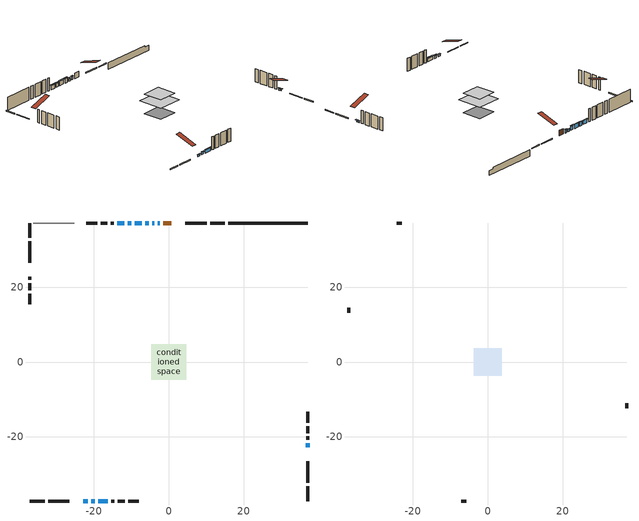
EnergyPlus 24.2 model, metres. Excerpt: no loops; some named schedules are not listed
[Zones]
conditioned space
 floor adiabatic (AdiabaticFloorConstruction): -4.73,-4.73 -4.73,4.73 4.73,4.73 4.73,-4.73 z3.2
 floor foundation (Slab1 construction): -3.7,-3.7 -3.7,3.7 3.7,3.7 3.7,-3.7 z-1.68
 wall outside (RimJoist1 construction): 15.01,37.12 11.04,37.12 / -37.12,-37.12 -33.15,-37.12 / -37.12,37.12 -37.12,33.15 / 37.12,-37.12 37.12,-33.15 z0.76:1.06
 wall outside (RimJoist2 construction): 10.11,37.12 4.45,37.12 / -32.22,-37.12 -26.56,-37.12 / -37.12,32.22 -37.12,26.56 / 37.12,-32.22 37.12,-26.56 z0.76:1.06
 wall outside (AdiabaticWallConstruction 1): 0.69,37.12 -1.42,37.12 z0.76:2.79
 wall outside (AdiabaticWallConstruction): -2.35,37.12 -2.91,37.12 z0.76:1.98; -22.81,-37.12 -21.64,-37.12 / 37.12,-22.81 37.12,-21.64 z0.76:1.32; -3.83,37.12 -4.4,37.12 z0.76:1.62; -5.32,37.12 -6.34,37.12 z0.76:2.39; -7.27,37.12 -9.1,37.12 z0.76:2.34; -10.02,37.12 -10.94,37.12 / -11.87,37.12 -13.7,37.12 z0.76:2.18; -20.71,-37.12 -19.79,-37.12 z0.76:1.73; -18.86,-37.12 -16.32,-37.12 z0.76:1.93
 wall outside (Wall1 construction): -14.63,37.12 -15.44,37.12 / -15.39,-37.12 -14.58,-37.12 / -37.12,22.8 -37.12,21.99 / 37.12,-20.71 37.12,-19.89 z0.76:5.64
 wall outside (Wall3 construction): -16.37,37.12 -18.21,37.12 / -13.65,-37.12 -11.81,-37.12 / -37.12,21.06 -37.12,19.22 / 37.12,-18.96 37.12,-17.12 z0.76:5.64
 wall outside (Wall4 construction): -19.14,37.12 -22,37.12 / -10.88,-37.12 -8.02,-37.12 / -37.12,18.29 -37.12,15.43 / 37.12,-16.19 37.12,-13.33 z0.76:5.64
 wall foundation (FoundationWall1 construction): 15.94,37.12,-1.68 15.94,37.12,0.76 35,37.12,0.76 35,37.12,0.15 37.12,37.12,0.15 37.12,37.12,-1.68
 wall adiabatic (Wall6 construction): -25.27,37.12 -36.19,37.12 z0.76:5.64
 window (WindowConstruction 5): -2.35,37.12 -2.91,37.12 z0.76:1.98
 window (WindowConstruction 8): -22.8,-37.12 -21.64,-37.12 z0.76:1.32
 window (WindowConstruction 9): 37.12,-22.8 37.12,-21.64 z0.76:1.32
 window (WindowConstruction 6): -3.84,37.12 -4.39,37.12 z0.76:1.62
 window (WindowConstruction 7): -5.32,37.12 -6.34,37.12 z0.76:2.38
 window (WindowConstruction): -7.27,37.12 -9.1,37.12 z0.76:2.34
 window (WindowConstruction 1): -10.02,37.12 -10.94,37.12 z0.76:2.18
 window (WindowConstruction 2): -11.87,37.12 -13.7,37.12 z0.76:2.18
 window (WindowConstruction 3): -20.71,-37.12 -19.79,-37.12 z0.76:1.73
 window (WindowConstruction 4): -18.86,-37.12 -16.32,-37.12 z0.76:1.93
 door (Door): 0.69,37.12 -1.42,37.12 z0.76:2.79
 ceiling adiabatic (AdiabaticFloorConstruction): 4.73,-4.73 4.73,4.73 -4.73,4.73 -4.73,-4.73 z3.2
attic - vented
 floor to conditioned space (Floor1 construction Reversed): -3.7,-3.7 -3.7,3.7 3.7,3.7 3.7,-3.7 z5.64
 wall outside (Wall5 construction): -22.93,37.12 -24.34,37.12 / -7.09,-37.12 -5.68,-37.12 / -37.12,14.5 -37.12,13.09 / 37.12,-12.4 37.12,-10.99 z0.76:5.64
 roof outside (Roof1 construction): 1.62,37.12,5.64 1.62,29.91,8.04 3.52,29.91,8.04 3.52,37.12,5.64; -23.73,-37.12,5.64 -23.73,-29.91,8.04 -25.63,-29.91,8.04 -25.63,-37.12,5.64; -37.12,23.73,5.64 -29.91,23.73,8.04 -29.91,25.63,8.04 -37.12,25.63,5.64; 37.12,-23.73,5.64 29.91,-23.73,8.04 29.91,-25.63,8.04 37.12,-25.63,5.64
shading: -3.11,37.12 -2.15,37.12 -2.15,37.53 -3.11,37.53 z2.18; -21.44,-37.12 -23.01,-37.12 -23.01,-37.53 -21.44,-37.53 z1.52; 37.12,-21.44 37.12,-23.01 37.53,-23.01 37.53,-21.44 z1.52; -4.59,37.12 -3.63,37.12 -3.63,37.53 -4.59,37.53 z1.82; -6.54,37.12 -5.12,37.12 -5.12,37.53 -6.54,37.53 z2.59; -9.3,37.12 -7.07,37.12 -7.07,37.53 -9.3,37.53 z2.54; -11.14,37.12 -9.82,37.12 -9.82,37.53 -11.14,37.53 z2.38; -13.9,37.12 -11.67,37.12 -11.67,37.53 -13.9,37.53 z2.38; -19.59,-37.12 -20.91,-37.12 -20.91,-37.53 -19.59,-37.53 z1.93; -16.12,-37.12 -19.07,-37.12 -19.07,-37.53 -16.12,-37.53 z2.13
[Building]
Building 1: Terrain=Suburbs
[Site:Location]
Quebec Intl AP_QC: Latitude {deg}=46.8; Longitude {deg}=-71.38; Time Zone {hr}=-5; Elevation {m}=74; Keep Site Location Information=Yes
[Site:GroundTemperature:Shallow]
0.0108218, -2.24938, -2.43038, -1.3578, 2.94801, 7.23376, 10.9493, 13.303, 13.5029, 11.5886, 7.96783, 3.81355
[Site:WaterMainsTemperature]
Calculation Method=Schedule; Temperature Schedule=mains temperature schedule
[Material] Roughness=Rough; Thermal Absorptance=0.9
Name | Thickness {m} | Conductivity {W/m-K} | Density {kg/m3} | Specific Heat {J/kg-K} | Solar Absorptance | Visible Absorptance
asphalt or fiberglass shingles | 0.00635 | 0.162714 | 1121.4 | 1465.45 | 0.4 | 0.4
ceiling loosefill ins | 0.169333 | 0.0480833 | 16.02 | 1046.75 | 0.7 | 0.7
ceiling stud and cavity | 0.1397 | 0.107503 | 65.682 | 1177.47 | 0.7 | 0.7
concrete 4.0 in. | 0.1016 | 1.803125 | 2242.8 | 837.4 | 0.7 | 0.7
concrete 8.0 in. | 0.2032 | 1.803125 | 2242.8 | 837.4 | 0.7 | 0.7
door material | 0.04445 | 0.0451087 | 512.64 | 1214.23 | 0.7 | 0.7
exterior vertical ins | 0.0536725 | 0.029427 | 32.04 | 1214.23 | 0.7 | 0.7
floor covering | 0.0127 | 0.0433444 | 54.468 | 1339.84 | 0.6 | 0.6
floor rigid ins; wall rigid ins 2 | 0.512978 | 0.029427 | 32.04 | 1214.23 | 0.7 | 0.7
floor stud and cavity | 0.1397 | 1.75129 | 37.0049 | 1207.88 | 0.7 | 0.7
furniture material conditioned space 1 | 0.1524 | 0.115458 | 640.8 | 1214.23 | 0.6 | 0.6
gypsum board | 0.0127 | 0.160291 | 801 | 837.4 | 0.6 | 0.6
gypsum board 1 | 0.0127 | 0.160291 | 801 | 837.4 | 0.7 | 0.7
osb sheathing 0.5 in. | 0.0127 | 0.115458 | 512.64 | 1214.23 | 0.7 | 0.7
osb sheathing 0.75 in. | 0.01905 | 0.115458 | 512.64 | 1214.23 | 0.7 | 0.7
osb sheathing 2.0 in. | 0.0508 | 0.115458 | 512.64 | 1214.23 | 0.7 | 0.7
rim joist rigid ins; wall rigid ins | 0.051816 | 0.029427 | 32.04 | 1214.23 | 0.7 | 0.7
rim joist stud and cavity | 0.0508 | 0.0380818 | 125.044 | 1163.47 | 0.6 | 0.6
wall rigid ins 1 | 0.051816 | 0.029427 | 32.04 | 1214.23 | 0.4 | 0.4
wall stud and cavity | 0.1397 | 0.125338 | 139.0536 | 1170.24 | 0.7 | 0.7
wall stud and cavity 1 | 0.1397 | 0.148854 | 139.0536 | 1170.24 | 0.7 | 0.7
wall stud and cavity 2 | 0.1397 | 0.14747 | 139.0536 | 1170.24 | 0.7 | 0.7
wall stud and cavity 3 | 0.0889 | 6.9971 | 50.32683 | 1063.81 | 0.6 | 0.6
wall stud and cavity 4 | 0.1397 | 0.125826 | 139.0536 | 1170.24 | 0.7 | 0.7
wall stud and cavity 5 | 0.0889 | 0.380278 | 52.3479 | 1209.89 | 0.7 | 0.7
wall stud and cavity 6 | 0.0889 | 0.391764 | 83.0341 | 1211.67 | 0.7 | 0.7
wood siding | 0.0254 | 0.102417 | 544.68 | 1172.36 | 0.4 | 0.4
wood siding 1 | 0.00254 | 0.102417 | 544.68 | 1172.36 | 0.4 | 0.4
wood siding 2; wood siding 3; wood siding 4 | 0.0254 | 0.102417 | 544.68 | 1172.36 | 0.7 | 0.7
[WindowMaterial:SimpleGlazingSystem]
Name | U-Factor {W/m2-K} | Solar Heat Gain Coefficient
WindowMaterial | 3.7577 | 0.71
WindowMaterial 1 | 4.23181 | 0.68
WindowMaterial 2 | 3.81051 | 0.7
WindowMaterial 3 | 4.47597 | 0.67
WindowMaterial 4 | 4.11144 | 0.69
WindowMaterial 5 | 5.14654 | 0.63
WindowMaterial 6 | 5.50028 | 0.61
WindowMaterial 7 | 4.33061 | 0.68
WindowMaterial 8 | 5.184014 | 0.63
[Construction]
AdiabaticFloorConstruction: floor stud and cavity, floor rigid ins, osb sheathing 0.75 in., floor covering
AdiabaticWallConstruction: wood siding 3, wall rigid ins 2, wall stud and cavity 5, gypsum board
AdiabaticWallConstruction 1: wood siding 4, wall rigid ins 2, wall stud and cavity 5, gypsum board
Door: door material
Floor1 construction Reversed: gypsum board, ceiling stud and cavity, ceiling loosefill ins
FoundationWall1 construction: concrete 8.0 in., gypsum board 1
furniture construction conditioned space 1: furniture material conditioned space 1
PartitionWallConstruction: gypsum board, wall stud and cavity 6, gypsum board
RimJoist1 construction; RimJoist2 construction: wood siding 2, rim joist rigid ins, osb sheathing 2.0 in., rim joist stud and cavity
Roof1 construction: asphalt or fiberglass shingles
Slab1 construction: concrete 4.0 in.
Wall1 construction: wood siding, wall rigid ins, osb sheathing 0.5 in., wall stud and cavity, gypsum board
Wall3 construction: wood siding, wall rigid ins, osb sheathing 0.5 in., wall stud and cavity 1, gypsum board
Wall4 construction: wood siding, wall rigid ins, osb sheathing 0.5 in., wall stud and cavity 2, gypsum board
Wall5 construction: wood siding 1, wall stud and cavity 3
Wall6 construction: wall rigid ins 1, osb sheathing 0.5 in., wall stud and cavity 4, gypsum board
WindowConstruction: WindowMaterial
WindowConstruction 1: WindowMaterial 1
WindowConstruction 2: WindowMaterial 2
WindowConstruction 3: WindowMaterial 3
WindowConstruction 4: WindowMaterial 4
WindowConstruction 5: WindowMaterial 5
WindowConstruction 6: WindowMaterial 6
WindowConstruction 7: WindowMaterial 7
WindowConstruction 8; WindowConstruction 9: WindowMaterial 8
[Zone] Multiplier=1; Part of Total Floor Area=Yes
Name | Volume {m3}
attic - vented | 21.3864
conditioned space | 426
[Space]
Name | Zone | Volume {m3}
attic - vented 1 | attic - vented | 21.3864
conditioned space 1 | conditioned space | 426
[ZoneInfiltration:EffectiveLeakageArea]
infil attic - vented 1: Zone or Space=attic - vented 1; Schedule=Always On Discrete; Effective Air Leakage Area {cm2}=2023.75; Stack Coefficient=0.000506269; Wind Coefficient=1.52023e-05
[ZoneMixing]
whole house fan mix: Zone or Space=attic - vented; Schedule=Always On Continuous; Design Flow Rate Calculation Method=Flow/Zone; Design Flow Rate {m3/s}=0; Source Zone or Space=conditioned space
[SurfaceProperty:ExposedFoundationPerimeter]
Slab1: Exposed Perimeter Calculation Method=TotalExposedPerimeter; Total Exposed Perimeter {m}=21.184
[InternalMass] Zone or ZoneList=conditioned space; Space or SpaceList=conditioned space 1
Name | Construction | Surface Area {m2}
furniture mass conditioned space 1 | furniture construction conditioned space 1 | 57.6955
partition wall mass | PartitionWallConstruction | 144.239
[Lights]
interior lighting: Zone or ZoneList or Space or SpaceList=conditioned space 1; Schedule=interior lighting schedule; Design Level Calculation Method=LightingLevel; Lighting Level {W}=343.2; Return Air Fraction=0; Fraction Radiant=0.6; Fraction Visible=0.2; Fraction Replaceable=1
[People]
occupants: Zone or ZoneList or Space or SpaceList=conditioned space 1; Number of People Schedule=occupants schedule; Number of People Calculation Method=People; Number of People=3; Fraction Radiant=0.314171; Sensible Heat Fraction=0.56303; Activity Level Schedule=occupants activity schedule; Carbon Dioxide Generation Rate {m3/s-W}=0; Enable ASHRAE 55 Comfort Warnings=No; Mean Radiant Temperature Calculation Type=EnclosureAveraged
[ElectricEquipment] Zone or ZoneList or Space or SpaceList=conditioned space 1; Design Level Calculation Method=EquipmentLevel
Name | Schedule | Design Level {W} | Fraction Latent | Fraction Radiant | Fraction Lost
clothes dryer | clothes dryer schedule | 140.772 | 0.015 | 0.081 | 0.85
clothes washer | clothes washer schedule | 32.1985 | 0.03 | 0.162 | 0.7
cooking range | cooking range schedule | 208.969 | 0.08 | 0.432 | 0.2
dishwasher | dishwasher schedule | 66.8632 | 0.3 | 0.18 | 0.4
fridge | fridge schedule | 72.9452 | 0 | 0.6 | 0
mech vent bath fan 0 | mech vent bath fan 0 schedule | 50.2 | 0 | 0 | 1
mech vent bath fan 1 | mech vent bath fan 1 schedule | 50.2 | 0 | 0 | 1
mech vent house fan | mech vent house fan schedule | 0 | 0 | 0 | 1
mech vent house fan cfis | mech vent house fan cfis schedule | 0 | 0 | 0 | 0
mech vent range fan 0 | mech vent range fan 0 schedule | 57 | 0 | 0 | 1
misc plug loads | misc plug loads schedule | 494.7 | 0.045 | 0.513 | 0.1
whole house fan | Always On Discrete | 0 | 0 | 0 | 1
[OtherEquipment] Zone or ZoneList or Space or SpaceList=conditioned space 1; Design Level Calculation Method=EquipmentLevel
Name | Fuel Type | Schedule | Design Level {W} | Fraction Latent | Fraction Radiant | Fraction Lost
clothes dryer 1 | Electricity | clothes dryer schedule | 0 | 0.015 | 0.081 | 0.85
cooking range 1 | Electricity | cooking range schedule | 0 | 0.08 | 0.432 | 0.2
general water use latent | None | general water use schedule | 59.3978 | 1 | 0 | 0
general water use sensible | None | general water use schedule | -58.539 | 0 | 0.6 | 0
mech vent house fan latent load | None | Always On Discrete | 0 | 1 | 0 | 0
mech vent house fan sensible load | None | Always On Discrete | 0 | 0 | 0 | 0
water heater energy adjustment1 | Electricity | Always On Discrete | 0.01 | 0 | 0 | 1
[ZoneInfiltration:DesignFlowRate] Zone or ZoneList or Space or SpaceList=conditioned space 1; Schedule=Always On Discrete; Design Flow Rate Calculation Method=Flow/Zone; Design Flow Rate {m3/s}=0
infil flow; natural vent flow; whole house fan flow
[ZoneControl:Thermostat]
conditioned space Thermostat: Zone or ZoneList=conditioned space; Control Type Schedule=conditioned space Thermostat Schedule; Control 1=conditioned space temperature setpoint; Temperature Difference Between Cutout And Setpoint {deltaC}=0
[ZoneHVAC:Baseboard:Convective:Electric]
electric baseboard: Availability Schedule=Always On Discrete; Heating Design Capacity {W}=9133.56; Efficiency=1
[Zone equipment]
conditioned space: electric baseboard
[Foundation:Kiva]
Foundation Kiva 1: Initial Indoor Air Temperature {C}=18; Wall Height Above Grade {m}=0.759988; Wall Depth Below Slab {m}=0.2032; Custom Block Material Name 1=exterior vertical ins; Custom Block Depth 1 {m}=2.43998; Custom Block X Position 1 {m}=0.2159; Custom Block Z Position 1 {m}=0
[Foundation:Kiva:Settings]
Soil Conductivity {W/m-K}=0.849921; Soil Density {kg/m3}=1842.3; Soil Specific Heat {J/kg-K}=418.7; Ground Solar Absorptivity=0.9; Ground Thermal Absorptivity=0.9; Ground Surface Roughness {m}=0.03; Far-Field Width {m}=40; Deep-Ground Boundary Condition=ZeroFlux; Deep-Ground Depth {m}=40; Minimum Cell Dimension {m}=0.2; Maximum Cell Growth Coefficient=3; Simulation Timestep=Timestep
[Exterior:Lights]
exterior lighting: Schedule=exterior lighting schedule; Design Level {W}=75.6
[EnergyManagementSystem:GlobalVariable]
infil_program_Qfan
infil_program_Qinf
natural_vent_program_Qnv
natural_vent_program_Qwhf
[EnergyManagementSystem:Sensor]
Name | Output:Variable or Output:Meter Index Key | Output:Variable or Output:Meter
airflow_gain | infil flow | Infiltration Sensible Heat Gain Energy
airflow_gain_1 | natural vent flow | Infiltration Sensible Heat Gain Energy
airflow_gain_2 | whole house fan flow | Infiltration Sensible Heat Gain Energy
airflow_loss | infil flow | Infiltration Sensible Heat Loss Energy
airflow_loss_1 | natural vent flow | Infiltration Sensible Heat Loss Energy
airflow_loss_2 | whole house fan flow | Infiltration Sensible Heat Loss Energy
clg_load_cond |  | Cooling:EnergyTransfer:Zone:CONDITIONED SPACE
clg_sp_s; clg_sp_s_1 | cooling setpoint | Schedule Value
clothes_dryer_exhaust_0_sch_s | clothes dryer exhaust 0 schedule | Schedule Value
conditioned_space_clg_unmet_s | conditioned space | Zone Cooling Setpoint Not Met Time
conditioned_space_htg_unmet_s | conditioned space | Zone Heating Setpoint Not Met Time
cool_season | cooling season schedule | Schedule Value
fridge_tin_s | conditioned space | Zone Mean Air Temperature
htg_load_cond |  | Heating:EnergyTransfer:Zone:CONDITIONED SPACE
htg_sp_s; htg_sp_s_1 | heating setpoint | Schedule Value
ig_ee_conv | clothes dryer | Electric Equipment Convective Heating Energy
ig_ee_conv_2 | cooking range | Electric Equipment Convective Heating Energy
ig_ee_conv_4 | fridge | Electric Equipment Convective Heating Energy
ig_ee_conv_5 | misc plug loads | Electric Equipment Convective Heating Energy
ig_ee_conv_6 | whole house fan | Electric Equipment Convective Heating Energy
ig_ee_rad | clothes dryer | Electric Equipment Radiant Heating Energy
ig_ee_rad_2 | cooking range | Electric Equipment Radiant Heating Energy
ig_ee_rad_4 | fridge | Electric Equipment Radiant Heating Energy
ig_ee_rad_5 | misc plug loads | Electric Equipment Radiant Heating Energy
ig_ee_rad_6 | whole house fan | Electric Equipment Radiant Heating Energy
ig_lgt_conv | interior lighting | Lights Convective Heating Energy
ig_lgt_rad | interior lighting | Lights Radiant Heating Energy
ig_lgt_vis | interior lighting | Lights Visible Radiation Heating Energy
ig_oe_conv | clothes dryer 1 | Other Equipment Convective Heating Energy
ig_oe_conv_1 | cooking range 1 | Other Equipment Convective Heating Energy
ig_oe_conv_2 | general water use latent | Other Equipment Convective Heating Energy
ig_oe_conv_3 | general water use sensible | Other Equipment Convective Heating Energy
ig_oe_conv_4 | water heater energy adjustment1 | Other Equipment Convective Heating Energy
ig_oe_rad | clothes dryer 1 | Other Equipment Radiant Heating Energy
ig_oe_rad_1 | cooking range 1 | Other Equipment Radiant Heating Energy
ig_oe_rad_2 | general water use latent | Other Equipment Radiant Heating Energy
ig_oe_rad_3 | general water use sensible | Other Equipment Radiant Heating Energy
ig_oe_rad_4 | water heater energy adjustment1 | Other Equipment Radiant Heating Energy
ig_ppl_conv | occupants | People Convective Heating Energy
ig_ppl_rad | occupants | People Radiant Heating Energy
im_conv | furniture mass conditioned space 1 | Surface Inside Face Convection Heat Gain Energy
im_conv_1 | partition wall mass | Surface Inside Face Convection Heat Gain Energy
im_ig | furniture mass conditioned space 1 | Surface Inside Face Internal Gains Radiation Heat Gain Energy
im_ig_1 | partition wall mass | Surface Inside Face Internal Gains Radiation Heat Gain Energy
im_lgt | furniture mass conditioned space 1 | Surface Inside Face Lights Radiation Heat Gain Energy
im_lgt_1 | partition wall mass | Surface Inside Face Lights Radiation Heat Gain Energy
im_sol | furniture mass conditioned space 1 | Surface Inside Face Solar Radiation Heat Gain Energy
im_sol_1 | partition wall mass | Surface Inside Face Solar Radiation Heat Gain Energy
im_surf | furniture mass conditioned space 1 | Surface Inside Face Net Surface Thermal Radiation Heat Gain Energy
im_surf_1 | partition wall mass | Surface Inside Face Net Surface Thermal Radiation Heat Gain Energy
mech_vent_bath_fan_0_sch_s | mech vent bath fan 0 schedule | Schedule Value
mech_vent_bath_fan_1_sch_s | mech vent bath fan 1 schedule | Schedule Value
mech_vent_range_fan_0_sch_s | mech vent range fan 0 schedule | Schedule Value
mv_conv | mech vent bath fan 0 | Electric Equipment Convective Heating Energy
mv_conv_1 | mech vent bath fan 1 | Electric Equipment Convective Heating Energy
mv_conv_2 | mech vent house fan | Electric Equipment Convective Heating Energy
mv_conv_3 | mech vent house fan cfis | Electric Equipment Convective Heating Energy
mv_conv_4 | mech vent range fan 0 | Electric Equipment Convective Heating Energy
mv_conv_5 | mech vent house fan latent load | Other Equipment Convective Heating Energy
mv_conv_6 | mech vent house fan sensible load | Other Equipment Convective Heating Energy
mv_rad | mech vent bath fan 0 | Electric Equipment Radiant Heating Energy
mv_rad_1 | mech vent bath fan 1 | Electric Equipment Radiant Heating Energy
mv_rad_2 | mech vent house fan | Electric Equipment Radiant Heating Energy
mv_rad_3 | mech vent house fan cfis | Electric Equipment Radiant Heating Energy
mv_rad_4 | mech vent range fan 0 | Electric Equipment Radiant Heating Energy
mv_rad_5 | mech vent house fan latent load | Other Equipment Radiant Heating Energy
mv_rad_6 | mech vent house fan sensible load | Other Equipment Radiant Heating Energy
natural_vent_s | natural vent schedule | Schedule Value
out_pb_s |  | Site Outdoor Air Barometric Pressure
out_wt_s |  | Site Outdoor Air Humidity Ratio
site_vw_s |  | Site Wind Speed
ss_back_out | Window1 | Surface Window Shortwave from Zone Back Out Window Heat Transfer Rate
ss_back_out_1 | Window10 | Surface Window Shortwave from Zone Back Out Window Heat Transfer Rate
ss_back_out_2 | Window11 | Surface Window Shortwave from Zone Back Out Window Heat Transfer Rate
ss_back_out_3 | Window2 | Surface Window Shortwave from Zone Back Out Window Heat Transfer Rate
ss_back_out_4 | Window3 | Surface Window Shortwave from Zone Back Out Window Heat Transfer Rate
ss_back_out_5 | Window4 | Surface Window Shortwave from Zone Back Out Window Heat Transfer Rate
ss_back_out_6 | Window5 | Surface Window Shortwave from Zone Back Out Window Heat Transfer Rate
ss_back_out_7 | Window6 | Surface Window Shortwave from Zone Back Out Window Heat Transfer Rate
ss_back_out_8 | Window7 | Surface Window Shortwave from Zone Back Out Window Heat Transfer Rate
ss_back_out_9 | Window8 | Surface Window Shortwave from Zone Back Out Window Heat Transfer Rate
ss_conv | Door1 | Surface Inside Face Convection Heat Gain Energy
ss_conv_1 | Window1 | Surface Inside Face Convection Heat Gain Energy
ss_conv_10 | Window8 | Surface Inside Face Convection Heat Gain Energy
ss_conv_2 | Window10 | Surface Inside Face Convection Heat Gain Energy
ss_conv_3 | Window11 | Surface Inside Face Convection Heat Gain Energy
ss_conv_4 | Window2 | Surface Inside Face Convection Heat Gain Energy
ss_conv_5 | Window3 | Surface Inside Face Convection Heat Gain Energy
ss_conv_6 | Window4 | Surface Inside Face Convection Heat Gain Energy
ss_conv_7 | Window5 | Surface Inside Face Convection Heat Gain Energy
ss_conv_8 | Window6 | Surface Inside Face Convection Heat Gain Energy
ss_conv_9 | Window7 | Surface Inside Face Convection Heat Gain Energy
ss_ig | Door1 | Surface Inside Face Internal Gains Radiation Heat Gain Energy
ss_ig_1 | Window1 | Surface Inside Face Internal Gains Radiation Heat Gain Energy
ss_ig_10 | Window8 | Surface Inside Face Internal Gains Radiation Heat Gain Energy
ss_ig_2 | Window10 | Surface Inside Face Internal Gains Radiation Heat Gain Energy
ss_ig_3 | Window11 | Surface Inside Face Internal Gains Radiation Heat Gain Energy
ss_ig_4 | Window2 | Surface Inside Face Internal Gains Radiation Heat Gain Energy
ss_ig_5 | Window3 | Surface Inside Face Internal Gains Radiation Heat Gain Energy
ss_ig_6 | Window4 | Surface Inside Face Internal Gains Radiation Heat Gain Energy
ss_ig_7 | Window5 | Surface Inside Face Internal Gains Radiation Heat Gain Energy
ss_ig_8 | Window6 | Surface Inside Face Internal Gains Radiation Heat Gain Energy
ss_ig_9 | Window7 | Surface Inside Face Internal Gains Radiation Heat Gain Energy
ss_lgt | Door1 | Surface Inside Face Lights Radiation Heat Gain Energy
ss_sol | Door1 | Surface Inside Face Solar Radiation Heat Gain Energy
ss_surf | Door1 | Surface Inside Face Net Surface Thermal Radiation Heat Gain Energy
ss_surf_1 | Window1 | Surface Inside Face Net Surface Thermal Radiation Heat Gain Energy
ss_surf_10 | Window8 | Surface Inside Face Net Surface Thermal Radiation Heat Gain Energy
ss_surf_2 | Window10 | Surface Inside Face Net Surface Thermal Radiation Heat Gain Energy
ss_surf_3 | Window11 | Surface Inside Face Net Surface Thermal Radiation Heat Gain Energy
ss_surf_4 | Window2 | Surface Inside Face Net Surface Thermal Radiation Heat Gain Energy
ss_surf_5 | Window3 | Surface Inside Face Net Surface Thermal Radiation Heat Gain Energy
ss_surf_6 | Window4 | Surface Inside Face Net Surface Thermal Radiation Heat Gain Energy
ss_surf_7 | Window5 | Surface Inside Face Net Surface Thermal Radiation Heat Gain Energy
ss_surf_8 | Window6 | Surface Inside Face Net Surface Thermal Radiation Heat Gain Energy
ss_surf_9 | Window7 | Surface Inside Face Net Surface Thermal Radiation Heat Gain Energy
ss_trans_in | Window1 | Surface Window Transmitted Solar Radiation Rate
ss_trans_in_1 | Window10 | Surface Window Transmitted Solar Radiation Rate
ss_trans_in_2 | Window11 | Surface Window Transmitted Solar Radiation Rate
ss_trans_in_3 | Window2 | Surface Window Transmitted Solar Radiation Rate
ss_trans_in_4 | Window3 | Surface Window Transmitted Solar Radiation Rate
ss_trans_in_5 | Window4 | Surface Window Transmitted Solar Radiation Rate
ss_trans_in_6 | Window5 | Surface Window Transmitted Solar Radiation Rate
ss_trans_in_7 | Window6 | Surface Window Transmitted Solar Radiation Rate
ss_trans_in_8 | Window7 | Surface Window Transmitted Solar Radiation Rate
ss_trans_in_9 | Window8 | Surface Window Transmitted Solar Radiation Rate
ss_trans_out | Window1 | Surface Inside Face Initial Transmitted Diffuse Transmitted Out Window Solar Radiation Rate
ss_trans_out_1 | Window10 | Surface Inside Face Initial Transmitted Diffuse Transmitted Out Window Solar Radiation Rate
ss_trans_out_2 | Window11 | Surface Inside Face Initial Transmitted Diffuse Transmitted Out Window Solar Radiation Rate
ss_trans_out_3 | Window2 | Surface Inside Face Initial Transmitted Diffuse Transmitted Out Window Solar Radiation Rate
ss_trans_out_4 | Window3 | Surface Inside Face Initial Transmitted Diffuse Transmitted Out Window Solar Radiation Rate
ss_trans_out_5 | Window4 | Surface Inside Face Initial Transmitted Diffuse Transmitted Out Window Solar Radiation Rate
ss_trans_out_6 | Window5 | Surface Inside Face Initial Transmitted Diffuse Transmitted Out Window Solar Radiation Rate
ss_trans_out_7 | Window6 | Surface Inside Face Initial Transmitted Diffuse Transmitted Out Window Solar Radiation Rate
ss_trans_out_8 | Window7 | Surface Inside Face Initial Transmitted Diffuse Transmitted Out Window Solar Radiation Rate
ss_trans_out_9 | Window8 | Surface Inside Face Initial Transmitted Diffuse Transmitted Out Window Solar Radiation Rate
s_conv | Floor1 | Surface Inside Face Convection Heat Gain Energy
s_conv_1 | FoundationWall1 | Surface Inside Face Convection Heat Gain Energy
s_conv_10 | RimJoist2:270 | Surface Inside Face Convection Heat Gain Energy
s_conv_11 | RimJoist2:90 | Surface Inside Face Convection Heat Gain Energy
s_conv_12 | Slab1 | Surface Inside Face Convection Heat Gain Energy
s_conv_13 | Wall1:0 | Surface Inside Face Convection Heat Gain Energy
s_conv_14 | Wall1:180 | Surface Inside Face Convection Heat Gain Energy
